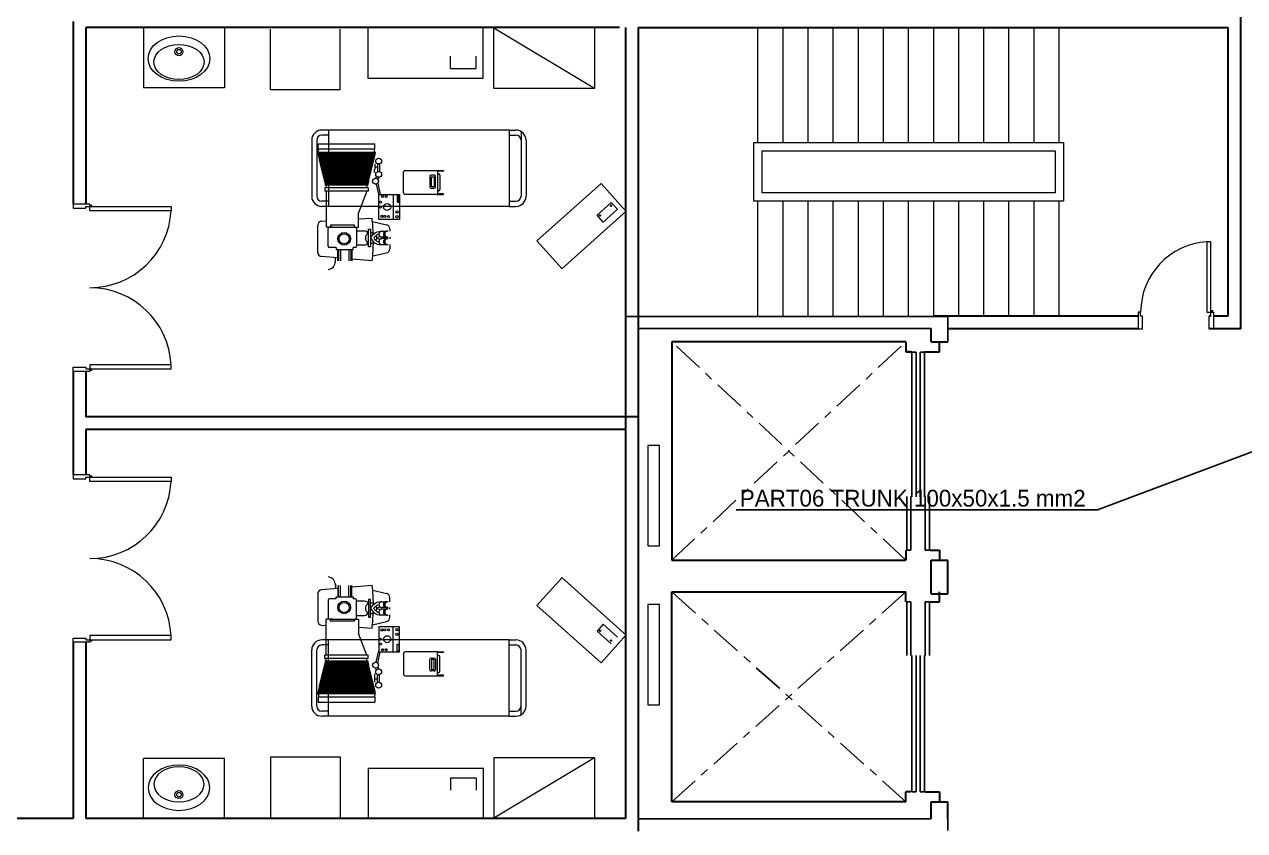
# Model space of a CAD drawing. Extents: x -15 to 352, y 223 to 399.
# Drawn here: x 29.34 to 43.92, y 348.53 to 358.16 of the extents above; entities that cross this region are included whole.
import ezdxf
from ezdxf import colors
from ezdxf.entities.mleader import LeaderData, LeaderLine
from ezdxf.math import Vec2, Vec3

# ---------------------------------------------------------------- set-up
doc = ezdxf.new("R2010")
doc.units = 0
doc.header["$LTSCALE"] = 0.15
doc.linetypes.add('CENTERX2', pattern=[4, 2.5, -0.5, 0.5, -0.5])
doc.layers.get('0').update_dxf_attribs({"color": 252})
for name, color, linetype in [('0 sockets', 252, 'Continuous'), ('d1', 252, 'Continuous'), ('grocol', 252, 'Continuous'), ('WINDOW', 252, 'Continuous')]:
    doc.layers.add(name, color=color, linetype=linetype)
for name, color, linetype, lineweight in [('DOOR', 252, 'Continuous', 20), ('elev', 252, 'Continuous', 9), ('FURNITURE-1', 252, 'Continuous', 9), ('sofa', 252, 'Continuous', 9), ('wall', 252, 'Continuous', 30)]:
    doc.layers.add(name, color=color, linetype=linetype, lineweight=lineweight)

# ---------------------------------------------------------------- blocks, each defined once
blk = doc.blocks.new('ELLIPSE')
blk.add_circle((0.5, 0.5), 0.5)
blk = doc.blocks.new('ARCH')
at = {"layer": 'd1', "linetype": 'CENTERX2'}
for p, q in [((39.874, 351.762), (37.075, 354.372)), ((37.075, 351.762), (39.874, 354.372)), ((37.075, 348.877), (39.874, 351.384)), ((39.874, 348.877), (37.075, 351.384))]:
    blk.add_line(p, q, dxfattribs=at)
at = {"layer": 'd1', "ltscale": 0.5}
for p, q in [((39.944, 352.52), (39.944, 354.248)), ((39.994, 354.248), (39.944, 354.248)), ((39.994, 352.52), (39.994, 354.248)), ((40.044, 352.52), (40.044, 354.248)), ((40.044, 354.248), (40.094, 354.248)), ((40.094, 352.52), (40.094, 354.248)), ((39.884, 352.522), (39.884, 351.882)), ((39.934, 352.522), (39.934, 351.882)), ((40.104, 352.522), (40.104, 351.882)), ((40.154, 352.522), (40.154, 351.882)), ((39.934, 351.882), (39.884, 351.882)), ((40.104, 351.882), (40.154, 351.882)), ((39.884, 350.624), (39.884, 351.264)), ((39.934, 351.264), (39.884, 351.264)), ((39.934, 350.624), (39.934, 351.264)), ((40.104, 350.624), (40.104, 351.264)), ((40.104, 351.264), (40.154, 351.264)), ((40.154, 350.624), (40.154, 351.264)), ((39.944, 350.626), (39.944, 348.997)), ((39.994, 350.626), (39.994, 348.997)), ((40.044, 350.626), (40.044, 348.997)), ((40.094, 350.626), (40.094, 348.997)), ((39.994, 348.997), (39.944, 348.997)), ((40.044, 348.997), (40.094, 348.997))]:
    blk.add_line(p, q, dxfattribs=at)
at = {"layer": 'DOOR'}
for points in [[(30.125, 355.987), (30.125, 356.017), (29.925, 356.017), (29.925, 355.967), (30.075, 355.967), (30.075, 355.987)], [(30.125, 355.987), (31.095, 355.987), (31.095, 355.937), (30.125, 355.937)], [(43.518, 354.727), (43.518, 355.567), (43.469, 355.567), (43.469, 354.727)], [(42.678, 354.727), (42.648, 354.727), (42.648, 354.527), (42.698, 354.527), (42.698, 354.677), (42.678, 354.677)], [(43.518, 354.727), (43.548, 354.727), (43.548, 354.527), (43.498, 354.527), (43.498, 354.677), (43.518, 354.677)], [(30.125, 354.047), (30.125, 354.017), (29.925, 354.017), (29.925, 354.067), (30.075, 354.067), (30.075, 354.047)], [(30.125, 354.047), (31.095, 354.047), (31.095, 354.097), (30.125, 354.097)], [(30.125, 352.753), (30.125, 352.783), (29.925, 352.783), (29.925, 352.733), (30.075, 352.733), (30.075, 352.753)], [(30.125, 352.753), (31.095, 352.753), (31.095, 352.703), (30.125, 352.703)], [(30.125, 350.813), (30.125, 350.783), (29.925, 350.783), (29.925, 350.833), (30.075, 350.833), (30.075, 350.813)], [(30.125, 350.813), (31.095, 350.813), (31.095, 350.863), (30.125, 350.863)]]:
    blk.add_lwpolyline(points, close=True, dxfattribs=at)
for centre in [(30.135, 355.997), (43.528, 354.737), (30.135, 354.037), (30.135, 352.763), (30.135, 350.803)]:
    blk.add_circle(centre, 0.01, dxfattribs=at)
for centre, radius, start, end in [((30.125, 355.989), 0.971, 270, 357.0492), ((43.523, 354.724), 0.845, 93.6111, 179.7782), ((30.125, 354.047), 0.971, 2.9508, 90), ((30.125, 352.753), 0.971, 270, 357.0492), ((30.125, 350.811), 0.971, 2.9508, 90)]:
    blk.add_arc(centre, radius, start, end, dxfattribs=at)
at = {"layer": 'elev'}
for p, q in [((38.105, 356.752), (38.105, 358.127)), ((38.105, 356.752), (38.105, 358.127)), ((38.405, 356.752), (38.405, 358.127)), ((38.705, 356.752), (38.705, 358.127)), ((39.005, 356.752), (39.005, 358.127)), ((39.305, 356.752), (39.305, 358.127)), ((39.605, 356.752), (39.605, 358.127)), ((39.905, 356.752), (39.905, 358.127)), ((40.205, 356.752), (40.205, 358.127)), ((40.505, 356.752), (40.505, 358.127)), ((40.805, 356.752), (40.805, 358.127)), ((41.105, 356.752), (41.105, 358.127)), ((41.405, 356.752), (41.405, 358.127)), ((41.705, 356.752), (41.705, 358.127)), ((38.055, 356.752), (41.755, 356.752)), ((38.055, 356.052), (38.055, 356.752)), ((41.755, 356.752), (41.755, 356.052)), ((38.155, 356.652), (41.655, 356.652)), ((38.155, 356.152), (38.155, 356.652)), ((41.655, 356.652), (41.655, 356.152)), ((41.655, 356.152), (38.155, 356.152)), ((41.755, 356.052), (38.055, 356.052)), ((38.105, 354.677), (38.105, 356.052)), ((38.105, 354.677), (38.105, 356.052)), ((38.405, 354.677), (38.405, 356.052)), ((38.705, 354.677), (38.705, 356.052)), ((39.005, 354.677), (39.005, 356.052)), ((39.305, 354.677), (39.305, 356.052)), ((39.605, 354.677), (39.605, 356.052)), ((39.905, 354.677), (39.905, 356.052)), ((40.205, 354.677), (40.205, 356.052)), ((40.505, 354.677), (40.505, 356.052)), ((40.805, 354.677), (40.805, 356.052)), ((41.105, 354.677), (41.105, 356.052)), ((41.405, 354.677), (41.405, 356.052)), ((41.705, 354.677), (41.705, 356.052)), ((36.792, 353.133), (36.792, 351.936)), ((36.928, 353.133), (36.792, 353.133)), ((36.928, 351.936), (36.928, 353.133)), ((36.792, 351.936), (36.928, 351.936)), ((36.792, 351.233), (36.792, 350.036)), ((36.928, 351.233), (36.792, 351.233)), ((36.928, 350.036), (36.928, 351.233)), ((36.792, 350.036), (36.928, 350.036))]:
    blk.add_line(p, q, dxfattribs=at)
at = {"layer": 'FURNITURE-1', "ltscale": 0.5}
for p, q in [((30.764, 358.125), (30.764, 357.405)), ((31.731, 358.125), (31.731, 357.405)), ((32.28, 357.386), (32.28, 358.106)), ((33.116, 357.386), (33.116, 358.106)), ((33.45, 357.518), (33.45, 358.118)), ((34.822, 357.518), (34.822, 358.118)), ((36.151, 357.398), (34.951, 358.118)), ((34.951, 357.398), (34.951, 358.118)), ((36.151, 358.125), (36.151, 357.398)), ((34.433, 357.637), (34.433, 357.784)), ((34.738, 357.637), (34.738, 357.784)), ((34.433, 357.637), (34.738, 357.637)), ((33.45, 357.52), (34.822, 357.52)), ((31.731, 357.405), (30.764, 357.405)), ((32.28, 357.386), (33.116, 357.386)), ((36.151, 357.398), (34.951, 357.398)), ((35.135, 356.901), (32.975, 356.901)), ((35.135, 356.901), (32.975, 356.901)), ((35.135, 356.901), (35.135, 355.99)), ((35.135, 356.901), (35.215, 356.901)), ((35.275, 356.885), (35.275, 356.11)), ((35.135, 356.841), (35.215, 356.841)), ((35.335, 356.781), (35.335, 356.11)), ((35.465, 355.579), (36.232, 356.265)), ((36.532, 355.93), (36.232, 356.265)), ((35.135, 356.05), (35.215, 356.05)), ((36.353, 356.036), (36.183, 355.884)), ((36.426, 355.955), (36.353, 356.036)), ((35.135, 355.99), (32.975, 355.99)), ((35.135, 355.99), (32.975, 355.99)), ((35.135, 355.99), (35.215, 355.99)), ((35.764, 355.245), (36.531, 355.931)), ((36.256, 355.802), (36.183, 355.884)), ((36.256, 355.802), (36.426, 355.955)), ((35.765, 355.244), (35.465, 355.579)), ((35.765, 351.556), (35.465, 351.221)), ((35.764, 351.555), (36.531, 350.869)), ((35.465, 351.221), (36.232, 350.535)), ((36.256, 350.998), (36.183, 350.916)), ((36.353, 350.764), (36.183, 350.916)), ((36.256, 350.998), (36.426, 350.845)), ((35.135, 350.81), (32.975, 350.81)), ((35.135, 350.81), (32.975, 350.81)), ((35.135, 349.899), (35.135, 350.81)), ((35.135, 350.81), (35.215, 350.81)), ((35.135, 350.75), (35.215, 350.75)), ((36.532, 350.87), (36.232, 350.535)), ((35.275, 349.915), (35.275, 350.69)), ((35.335, 350.019), (35.335, 350.69)), ((35.135, 349.899), (32.975, 349.899)), ((35.135, 349.899), (32.975, 349.899)), ((35.135, 349.959), (35.215, 349.959)), ((35.135, 349.899), (35.215, 349.899)), ((31.731, 349.395), (30.764, 349.395)), ((30.764, 348.675), (30.764, 349.395)), ((31.731, 348.675), (31.731, 349.395)), ((32.28, 349.414), (32.28, 348.694)), ((32.28, 349.414), (33.116, 349.414)), ((33.116, 349.414), (33.116, 348.694)), ((36.151, 349.402), (34.951, 348.682)), ((36.151, 349.402), (34.951, 349.402)), ((34.951, 349.402), (34.951, 348.682)), ((36.151, 349.402), (36.151, 348.682)), ((33.45, 349.282), (33.45, 348.682)), ((33.45, 349.28), (34.822, 349.28)), ((34.433, 349.163), (34.433, 349.016)), ((34.433, 349.163), (34.738, 349.163)), ((34.738, 349.163), (34.738, 349.016)), ((34.822, 349.282), (34.822, 348.682))]:
    blk.add_line(p, q, dxfattribs=at)
for centre in [(36.351, 355.998), (36.22, 355.881), (36.22, 350.919), (36.351, 350.802)]:
    blk.add_circle(centre, 0.00846, dxfattribs=at)
for centre, radius, start, end in [((35.215, 356.781), 0.12, 0, 90), ((35.215, 356.781), 0.06, 0, 90), ((35.215, 356.11), 0.12, 270, 0), ((35.215, 356.11), 0.06, 270, 0), ((35.215, 350.69), 0.12, 0, 90), ((35.215, 350.69), 0.06, 0, 90), ((35.215, 350.019), 0.06, 270, 0), ((35.215, 350.019), 0.12, 270, 0)]:
    blk.add_arc(centre, radius, start, end, dxfattribs=at)
at = {"layer": 'grocol', "ltscale": 0.5}
for p, q in [((40.374, 354.673), (36.53, 354.673)), ((40.374, 354.532), (40.374, 354.673)), ((40.174, 354.532), (36.675, 354.532)), ((36.675, 348.673), (40.174, 348.673)), ((40.374, 348.532), (40.374, 348.673)), ((40.374, 348.673), (40.374, 348.532))]:
    blk.add_line(p, q, dxfattribs=at)
at = {"layer": 'sofa'}
for p, q in [((32.975, 356.901), (32.895, 356.901)), ((32.975, 356.901), (32.895, 356.901)), ((32.975, 356.901), (32.975, 355.99)), ((32.975, 356.901), (32.975, 355.99)), ((32.775, 356.781), (32.775, 356.11)), ((32.775, 356.781), (32.775, 356.11)), ((32.835, 356.781), (32.835, 356.11)), ((32.835, 356.781), (32.835, 356.11)), ((32.852, 356.673), (32.852, 356.735)), ((32.852, 356.673), (32.852, 356.735)), ((32.852, 356.735), (33.529, 356.735)), ((32.852, 356.735), (33.529, 356.735)), ((32.975, 356.841), (32.895, 356.841)), ((32.975, 356.841), (32.895, 356.841)), ((33.529, 356.673), (33.529, 356.735)), ((33.529, 356.673), (33.529, 356.735)), ((33.541, 356.634), (32.84, 356.634)), ((33.541, 356.634), (32.84, 356.634)), ((33.538, 356.622), (32.842, 356.622)), ((33.538, 356.622), (32.842, 356.622)), ((33.535, 356.606), (32.846, 356.606)), ((33.535, 356.606), (32.846, 356.606)), ((33.531, 356.59), (32.85, 356.59)), ((33.531, 356.59), (32.85, 356.59)), ((33.529, 356.673), (32.852, 356.673)), ((33.529, 356.673), (32.852, 356.673)), ((32.855, 356.634), (32.855, 356.673)), ((32.855, 356.634), (32.855, 356.673)), ((32.855, 356.634), (32.947, 356.248)), ((32.855, 356.634), (32.947, 356.248)), ((33.526, 356.634), (33.434, 356.248)), ((33.526, 356.634), (33.434, 356.248)), ((33.526, 356.634), (33.526, 356.673)), ((33.527, 356.574), (32.854, 356.574)), ((33.527, 356.574), (32.854, 356.574)), ((33.523, 356.558), (32.858, 356.558)), ((33.523, 356.558), (32.858, 356.558)), ((33.519, 356.542), (32.861, 356.542)), ((33.519, 356.542), (32.861, 356.542)), ((33.516, 356.526), (32.865, 356.526)), ((33.516, 356.526), (32.865, 356.526)), ((33.512, 356.51), (32.869, 356.51)), ((33.512, 356.51), (32.869, 356.51)), ((33.508, 356.495), (32.873, 356.495)), ((33.508, 356.495), (32.873, 356.495)), ((33.504, 356.479), (32.877, 356.479)), ((33.504, 356.479), (32.877, 356.479)), ((33.5, 356.463), (32.88, 356.463)), ((33.5, 356.463), (32.88, 356.463)), ((33.497, 356.447), (32.884, 356.447)), ((33.497, 356.447), (32.884, 356.447)), ((33.526, 356.393), (33.526, 356.432)), ((33.526, 356.393), (33.526, 356.432)), ((33.529, 356.494), (33.529, 356.432)), ((33.529, 356.494), (33.529, 356.432)), ((33.562, 356.46), (33.529, 356.46)), ((33.562, 356.46), (33.529, 356.46)), ((33.562, 356.496), (33.562, 356.407)), ((33.562, 356.496), (33.562, 356.407)), ((33.585, 356.496), (33.585, 356.407)), ((33.585, 356.496), (33.585, 356.407)), ((33.493, 356.431), (32.888, 356.431)), ((33.493, 356.431), (32.888, 356.431)), ((33.489, 356.415), (32.892, 356.415)), ((33.489, 356.415), (32.892, 356.415)), ((33.485, 356.399), (32.896, 356.399)), ((33.485, 356.399), (32.896, 356.399)), ((33.481, 356.383), (32.899, 356.383)), ((33.481, 356.383), (32.899, 356.383)), ((33.478, 356.367), (32.903, 356.367)), ((33.478, 356.367), (32.903, 356.367)), ((33.474, 356.351), (32.907, 356.351)), ((33.474, 356.351), (32.907, 356.351)), ((33.47, 356.335), (32.911, 356.335)), ((33.47, 356.335), (32.911, 356.335)), ((33.466, 356.319), (32.915, 356.319)), ((33.466, 356.319), (32.915, 356.319)), ((33.462, 356.303), (32.918, 356.303)), ((33.462, 356.303), (32.918, 356.303)), ((33.459, 356.287), (32.922, 356.287)), ((33.459, 356.287), (32.922, 356.287)), ((33.549, 356.348), (33.538, 356.324)), ((33.576, 356.337), (33.567, 356.317)), ((33.87, 356.153), (33.87, 356.397)), ((33.87, 356.153), (33.87, 356.397)), ((33.89, 356.417), (34.278, 356.417)), ((33.89, 356.417), (34.278, 356.417)), ((34.187, 356.346), (34.187, 356.221)), ((34.187, 356.346), (34.187, 356.221)), ((34.239, 356.361), (34.202, 356.361)), ((34.239, 356.361), (34.202, 356.361)), ((34.204, 356.343), (34.236, 356.343)), ((34.204, 356.225), (34.204, 356.343)), ((34.204, 356.343), (34.236, 356.343)), ((34.204, 356.225), (34.204, 356.343)), ((34.236, 356.343), (34.236, 356.225)), ((34.236, 356.343), (34.236, 356.225)), ((34.254, 356.221), (34.254, 356.346)), ((34.254, 356.221), (34.254, 356.346)), ((34.268, 356.417), (34.347, 356.417)), ((34.268, 356.417), (34.347, 356.417)), ((34.278, 356.417), (34.278, 356.14)), ((34.278, 356.417), (34.278, 356.14)), ((34.347, 356.41), (34.278, 356.41)), ((34.347, 356.41), (34.278, 356.41)), ((34.278, 356.378), (34.29, 356.378)), ((34.278, 356.378), (34.29, 356.378)), ((34.305, 356.363), (34.305, 356.192)), ((34.305, 356.363), (34.305, 356.192)), ((34.347, 356.417), (34.347, 356.41)), ((34.347, 356.417), (34.347, 356.41)), ((33.455, 356.271), (32.926, 356.271)), ((33.455, 356.271), (32.926, 356.271)), ((33.451, 356.256), (32.93, 356.256)), ((33.451, 356.256), (32.93, 356.256)), ((33.448, 356.244), (32.932, 356.244)), ((32.932, 356.212), (32.932, 356.171)), ((33.449, 356.212), (32.932, 356.212)), ((33.449, 356.171), (32.932, 356.171)), ((32.948, 356.244), (32.948, 356.212)), ((32.948, 356.171), (32.948, 355.741)), ((33.433, 356.171), (33.333, 355.913)), ((33.433, 356.244), (33.433, 356.212)), ((33.449, 356.212), (33.449, 356.171)), ((33.546, 356.255), (33.575, 356.119)), ((33.566, 356.269), (33.594, 356.133)), ((33.566, 356.269), (33.594, 356.133)), ((34.202, 356.206), (34.239, 356.206)), ((34.202, 356.206), (34.239, 356.206)), ((34.236, 356.225), (34.204, 356.225)), ((34.236, 356.225), (34.204, 356.225)), ((34.29, 356.177), (34.278, 356.177)), ((34.29, 356.177), (34.278, 356.177)), ((34.347, 356.14), (34.278, 356.14)), ((34.347, 356.14), (34.278, 356.14)), ((34.347, 356.132), (34.347, 356.14)), ((34.347, 356.132), (34.347, 356.14)), ((32.975, 356.05), (32.895, 356.05)), ((33.575, 355.832), (33.575, 356.133)), ((33.575, 356.133), (33.823, 356.133)), ((33.575, 356.133), (33.823, 356.133)), ((33.748, 356.133), (33.748, 355.832)), ((33.748, 356.133), (33.748, 355.832)), ((33.816, 356.123), (33.794, 356.123)), ((33.794, 356.123), (33.794, 356.041)), ((33.816, 356.123), (33.794, 356.123)), ((33.794, 356.123), (33.794, 356.041)), ((33.794, 356.041), (33.816, 356.041)), ((33.794, 356.041), (33.816, 356.041)), ((33.816, 356.041), (33.816, 356.123)), ((33.816, 356.041), (33.816, 356.123)), ((33.823, 356.133), (33.823, 355.832)), ((33.823, 356.133), (33.823, 355.832)), ((34.278, 356.132), (33.89, 356.132)), ((34.278, 356.132), (33.89, 356.132)), ((34.268, 356.132), (34.347, 356.132)), ((34.268, 356.132), (34.347, 356.132)), ((34.278, 356.132), (34.278, 356.132)), ((34.278, 356.132), (34.278, 356.132)), ((32.975, 355.99), (32.895, 355.99)), ((33.333, 355.741), (33.333, 355.913)), ((32.846, 355.44), (32.846, 355.764)), ((32.893, 355.814), (32.948, 355.817)), ((33.021, 355.741), (32.948, 355.741)), ((32.97, 355.514), (32.97, 355.726)), ((32.985, 355.741), (33.295, 355.741)), ((33.285, 355.766), (32.999, 355.766)), ((32.999, 355.766), (32.999, 355.741)), ((33.26, 355.741), (33.333, 355.741)), ((33.285, 355.741), (33.285, 355.766)), ((33.31, 355.726), (33.31, 355.514)), ((33.333, 355.839), (33.496, 355.848)), ((33.451, 355.717), (33.476, 355.717)), ((33.451, 355.508), (33.451, 355.717)), ((33.476, 355.717), (33.476, 355.508)), ((33.5, 355.808), (33.667, 355.77)), ((33.5, 355.808), (33.667, 355.77)), ((33.823, 355.832), (33.575, 355.832)), ((33.823, 355.832), (33.575, 355.832)), ((33.706, 355.721), (33.706, 355.692)), ((33.706, 355.721), (33.706, 355.692)), ((33.31, 355.696), (33.404, 355.696)), ((33.612, 355.692), (33.677, 355.692)), ((33.612, 355.692), (33.677, 355.692)), ((33.682, 355.622), (33.612, 355.622)), ((33.682, 355.622), (33.612, 355.622)), ((33.682, 355.604), (33.612, 355.604)), ((33.682, 355.604), (33.612, 355.604)), ((33.706, 355.623), (33.706, 355.601)), ((33.706, 355.623), (33.706, 355.601)), ((33.066, 355.499), (32.985, 355.499)), ((33.066, 355.499), (33.066, 355.473)), ((33.066, 355.473), (33.268, 355.473)), ((33.086, 355.339), (33.086, 355.473)), ((33.094, 355.473), (33.094, 355.339)), ((33.119, 355.473), (33.119, 355.339)), ((33.218, 355.473), (33.218, 355.339)), ((33.243, 355.473), (33.243, 355.339)), ((33.252, 355.473), (33.252, 355.339)), ((33.295, 355.499), (33.268, 355.499)), ((33.268, 355.473), (33.268, 355.499)), ((33.404, 355.527), (33.31, 355.527)), ((33.476, 355.508), (33.451, 355.508)), ((33.504, 355.397), (33.667, 355.434)), ((33.504, 355.397), (33.667, 355.434)), ((33.612, 355.533), (33.677, 355.533)), ((33.612, 355.533), (33.677, 355.533)), ((33.706, 355.535), (33.706, 355.483)), ((33.706, 355.535), (33.706, 355.483)), ((33.086, 355.374), (32.892, 355.39)), ((33.059, 355.321), (33.059, 355.376)), ((33.499, 355.34), (33.252, 355.36)), ((33.059, 351.479), (33.059, 351.424)), ((32.846, 351.36), (32.846, 351.036)), ((33.086, 351.426), (32.892, 351.41)), ((33.086, 351.461), (33.086, 351.327)), ((33.094, 351.327), (33.094, 351.461)), ((33.119, 351.327), (33.119, 351.461)), ((33.218, 351.327), (33.218, 351.461)), ((33.243, 351.327), (33.243, 351.461)), ((33.252, 351.327), (33.252, 351.461)), ((33.499, 351.46), (33.252, 351.44)), ((33.504, 351.403), (33.667, 351.366)), ((33.504, 351.403), (33.667, 351.366)), ((32.97, 351.286), (32.97, 351.074)), ((33.066, 351.301), (32.985, 351.301)), ((33.066, 351.301), (33.066, 351.327)), ((33.066, 351.327), (33.268, 351.327)), ((33.268, 351.327), (33.268, 351.301)), ((33.295, 351.301), (33.268, 351.301)), ((33.31, 351.074), (33.31, 351.286)), ((33.404, 351.273), (33.31, 351.273)), ((33.476, 351.292), (33.451, 351.292)), ((33.451, 351.292), (33.451, 351.083)), ((33.476, 351.083), (33.476, 351.292)), ((33.612, 351.267), (33.677, 351.267)), ((33.612, 351.267), (33.677, 351.267)), ((33.682, 351.196), (33.612, 351.196)), ((33.682, 351.196), (33.612, 351.196)), ((33.706, 351.265), (33.706, 351.317)), ((33.706, 351.265), (33.706, 351.317)), ((33.706, 351.177), (33.706, 351.199)), ((33.706, 351.177), (33.706, 351.199)), ((32.948, 350.629), (32.948, 351.059)), ((33.021, 351.059), (32.948, 351.059)), ((32.985, 351.059), (33.295, 351.059)), ((32.999, 351.034), (32.999, 351.059)), ((33.26, 351.059), (33.333, 351.059)), ((33.285, 351.059), (33.285, 351.034)), ((33.31, 351.104), (33.404, 351.104)), ((33.333, 351.059), (33.333, 350.887)), ((33.451, 351.083), (33.476, 351.083)), ((33.682, 351.178), (33.612, 351.178)), ((33.682, 351.178), (33.612, 351.178)), ((33.612, 351.108), (33.677, 351.108)), ((33.612, 351.108), (33.677, 351.108)), ((33.706, 351.079), (33.706, 351.108)), ((33.706, 351.079), (33.706, 351.108)), ((32.893, 350.986), (32.948, 350.983)), ((33.285, 351.034), (32.999, 351.034)), ((33.333, 350.961), (33.496, 350.952)), ((33.5, 350.992), (33.667, 351.03)), ((33.5, 350.992), (33.667, 351.03)), ((33.823, 350.968), (33.575, 350.968)), ((33.823, 350.968), (33.575, 350.968)), ((33.575, 350.968), (33.575, 350.667)), ((33.748, 350.667), (33.748, 350.968)), ((33.748, 350.667), (33.748, 350.968)), ((33.823, 350.667), (33.823, 350.968)), ((33.823, 350.667), (33.823, 350.968)), ((32.975, 350.81), (32.895, 350.81)), ((32.975, 350.75), (32.895, 350.75)), ((32.975, 349.899), (32.975, 350.81)), ((32.975, 349.899), (32.975, 350.81)), ((33.433, 350.629), (33.333, 350.887)), ((33.794, 350.677), (33.794, 350.759)), ((33.794, 350.759), (33.816, 350.759)), ((33.794, 350.677), (33.794, 350.759)), ((33.794, 350.759), (33.816, 350.759)), ((33.816, 350.759), (33.816, 350.677)), ((33.816, 350.759), (33.816, 350.677)), ((32.775, 350.019), (32.775, 350.69)), ((32.775, 350.019), (32.775, 350.69)), ((32.835, 350.019), (32.835, 350.69)), ((32.835, 350.019), (32.835, 350.69)), ((33.449, 350.629), (32.932, 350.629)), ((32.932, 350.588), (32.932, 350.629)), ((33.449, 350.588), (33.449, 350.629)), ((33.546, 350.545), (33.575, 350.681)), ((33.566, 350.531), (33.594, 350.667)), ((33.566, 350.531), (33.594, 350.667)), ((33.575, 350.667), (33.823, 350.667)), ((33.575, 350.667), (33.823, 350.667)), ((33.816, 350.677), (33.794, 350.677)), ((33.816, 350.677), (33.794, 350.677)), ((33.87, 350.647), (33.87, 350.403)), ((33.87, 350.647), (33.87, 350.403)), ((34.278, 350.668), (33.89, 350.668)), ((34.278, 350.668), (33.89, 350.668)), ((34.268, 350.668), (34.347, 350.668)), ((34.268, 350.668), (34.347, 350.668)), ((34.278, 350.668), (34.278, 350.668)), ((34.278, 350.668), (34.278, 350.668)), ((34.278, 350.383), (34.278, 350.66)), ((34.278, 350.383), (34.278, 350.66)), ((34.347, 350.66), (34.278, 350.66)), ((34.347, 350.66), (34.278, 350.66)), ((34.29, 350.623), (34.278, 350.623)), ((34.29, 350.623), (34.278, 350.623)), ((34.305, 350.437), (34.305, 350.608)), ((34.305, 350.437), (34.305, 350.608)), ((34.347, 350.668), (34.347, 350.66)), ((34.347, 350.668), (34.347, 350.66)), ((32.855, 350.166), (32.947, 350.552)), ((32.855, 350.166), (32.947, 350.552)), ((33.47, 350.465), (32.911, 350.465)), ((33.47, 350.465), (32.911, 350.465)), ((33.466, 350.481), (32.915, 350.481)), ((33.466, 350.481), (32.915, 350.481)), ((33.462, 350.497), (32.918, 350.497)), ((33.462, 350.497), (32.918, 350.497)), ((33.459, 350.513), (32.922, 350.513)), ((33.459, 350.513), (32.922, 350.513)), ((33.455, 350.529), (32.926, 350.529)), ((33.455, 350.529), (32.926, 350.529)), ((33.451, 350.544), (32.93, 350.544)), ((33.451, 350.544), (32.93, 350.544)), ((33.449, 350.588), (32.932, 350.588)), ((33.448, 350.556), (32.932, 350.556)), ((32.948, 350.556), (32.948, 350.588)), ((33.433, 350.556), (33.433, 350.588)), ((33.526, 350.166), (33.434, 350.552)), ((33.526, 350.166), (33.434, 350.552)), ((33.549, 350.452), (33.538, 350.476)), ((33.576, 350.463), (33.567, 350.483)), ((34.187, 350.454), (34.187, 350.579)), ((34.187, 350.454), (34.187, 350.579)), ((34.202, 350.594), (34.239, 350.594)), ((34.202, 350.594), (34.239, 350.594)), ((34.236, 350.575), (34.204, 350.575)), ((34.204, 350.575), (34.204, 350.457)), ((34.236, 350.575), (34.204, 350.575)), ((34.204, 350.575), (34.204, 350.457)), ((34.204, 350.457), (34.236, 350.457)), ((34.204, 350.457), (34.236, 350.457)), ((34.236, 350.457), (34.236, 350.575)), ((34.236, 350.457), (34.236, 350.575)), ((34.254, 350.579), (34.254, 350.454)), ((34.254, 350.579), (34.254, 350.454)), ((33.504, 350.321), (32.877, 350.321)), ((33.504, 350.321), (32.877, 350.321)), ((33.5, 350.337), (32.88, 350.337)), ((33.5, 350.337), (32.88, 350.337)), ((33.497, 350.353), (32.884, 350.353)), ((33.497, 350.353), (32.884, 350.353)), ((33.493, 350.369), (32.888, 350.369)), ((33.493, 350.369), (32.888, 350.369)), ((33.489, 350.385), (32.892, 350.385)), ((33.489, 350.385), (32.892, 350.385)), ((33.485, 350.401), (32.896, 350.401)), ((33.485, 350.401), (32.896, 350.401)), ((33.481, 350.417), (32.899, 350.417)), ((33.481, 350.417), (32.899, 350.417)), ((33.478, 350.433), (32.903, 350.433)), ((33.478, 350.433), (32.903, 350.433)), ((33.474, 350.449), (32.907, 350.449)), ((33.474, 350.449), (32.907, 350.449)), ((33.526, 350.407), (33.526, 350.368)), ((33.526, 350.407), (33.526, 350.368)), ((33.529, 350.306), (33.529, 350.368)), ((33.529, 350.306), (33.529, 350.368)), ((33.562, 350.34), (33.529, 350.34)), ((33.562, 350.34), (33.529, 350.34)), ((33.562, 350.304), (33.562, 350.393)), ((33.562, 350.304), (33.562, 350.393)), ((33.585, 350.304), (33.585, 350.393)), ((33.585, 350.304), (33.585, 350.393)), ((33.89, 350.383), (34.278, 350.383)), ((33.89, 350.383), (34.278, 350.383)), ((34.239, 350.439), (34.202, 350.439)), ((34.239, 350.439), (34.202, 350.439)), ((34.268, 350.383), (34.347, 350.383)), ((34.268, 350.383), (34.347, 350.383)), ((34.278, 350.422), (34.29, 350.422)), ((34.278, 350.422), (34.29, 350.422)), ((34.347, 350.39), (34.278, 350.39)), ((34.347, 350.39), (34.278, 350.39)), ((34.347, 350.383), (34.347, 350.39)), ((34.347, 350.383), (34.347, 350.39)), ((33.541, 350.166), (32.84, 350.166)), ((33.541, 350.166), (32.84, 350.166)), ((33.538, 350.178), (32.842, 350.178)), ((33.538, 350.178), (32.842, 350.178)), ((33.535, 350.194), (32.846, 350.194)), ((33.535, 350.194), (32.846, 350.194)), ((33.531, 350.21), (32.85, 350.21)), ((33.531, 350.21), (32.85, 350.21)), ((33.527, 350.226), (32.854, 350.226)), ((33.527, 350.226), (32.854, 350.226)), ((32.855, 350.166), (32.855, 350.127)), ((32.855, 350.166), (32.855, 350.127)), ((33.523, 350.242), (32.858, 350.242)), ((33.523, 350.242), (32.858, 350.242)), ((33.519, 350.258), (32.861, 350.258)), ((33.519, 350.258), (32.861, 350.258)), ((33.516, 350.274), (32.865, 350.274)), ((33.516, 350.274), (32.865, 350.274)), ((33.512, 350.29), (32.869, 350.29)), ((33.512, 350.29), (32.869, 350.29)), ((33.508, 350.305), (32.873, 350.305)), ((33.508, 350.305), (32.873, 350.305)), ((33.526, 350.166), (33.526, 350.127)), ((33.526, 350.166), (33.526, 350.127)), ((32.852, 350.127), (32.852, 350.065)), ((33.529, 350.127), (32.852, 350.127)), ((32.852, 350.127), (32.852, 350.065)), ((33.529, 350.127), (32.852, 350.127)), ((32.852, 350.065), (33.529, 350.065)), ((32.852, 350.065), (33.529, 350.065)), ((33.529, 350.127), (33.529, 350.065)), ((32.975, 349.959), (32.895, 349.959)), ((32.975, 349.959), (32.895, 349.959)), ((32.975, 349.899), (32.895, 349.899)), ((32.975, 349.899), (32.895, 349.899))]:
    blk.add_line(p, q, dxfattribs=at)
for centre, radius in [((31.188, 357.838), 0.048), ((31.188, 357.838), 0.027), ((33.574, 356.531), 0.0349), ((33.574, 356.531), 0.0349), ((33.537, 356.291), 0.0349), ((33.574, 356.372), 0.0349), ((33.574, 356.372), 0.0349), ((33.595, 356.04), 0.0125), ((33.595, 356.04), 0.0125), ((33.619, 356.107), 0.0125), ((33.619, 356.107), 0.0125), ((33.676, 355.981), 0.0418), ((33.676, 355.981), 0.0418), ((33.664, 356.107), 0.0125), ((33.664, 356.107), 0.0125), ((33.597, 355.98), 0.0125), ((33.597, 355.98), 0.0125), ((33.611, 355.871), 0.0125), ((33.611, 355.871), 0.0125), ((33.646, 355.87), 0.0125), ((33.646, 355.87), 0.0125), ((33.691, 355.869), 0.0125), ((33.691, 355.869), 0.0125), ((33.793, 355.924), 0.0134), ((33.793, 355.924), 0.0134), ((33.793, 355.866), 0.0134), ((33.793, 355.866), 0.0134), ((33.162, 355.602), 0.0758), ((33.162, 355.602), 0.0607), ((33.162, 351.198), 0.0758), ((33.162, 351.198), 0.0607), ((33.611, 350.929), 0.0125), ((33.611, 350.929), 0.0125), ((33.646, 350.93), 0.0125), ((33.646, 350.93), 0.0125), ((33.691, 350.931), 0.0125), ((33.691, 350.931), 0.0125), ((33.793, 350.934), 0.0134), ((33.793, 350.934), 0.0134), ((33.595, 350.76), 0.0125), ((33.595, 350.76), 0.0125), ((33.597, 350.82), 0.0125), ((33.597, 350.82), 0.0125), ((33.676, 350.819), 0.0418), ((33.676, 350.819), 0.0418), ((33.793, 350.876), 0.0134), ((33.793, 350.876), 0.0134), ((33.619, 350.693), 0.0125), ((33.619, 350.693), 0.0125), ((33.664, 350.693), 0.0125), ((33.664, 350.693), 0.0125), ((33.537, 350.509), 0.0349), ((33.574, 350.428), 0.0349), ((33.574, 350.428), 0.0349), ((33.574, 350.269), 0.0349), ((33.574, 350.269), 0.0349), ((31.188, 348.962), 0.048), ((31.188, 348.962), 0.027)]:
    blk.add_circle(centre, radius, dxfattribs=at)
for centre, radius, start, end in [((32.895, 356.781), 0.12, 90, 180), ((32.895, 356.781), 0.12, 90, 180), ((32.895, 356.781), 0.06, 90, 180), ((32.895, 356.781), 0.06, 90, 180), ((33.89, 356.397), 0.0201, 90, 180), ((33.89, 356.397), 0.0201, 90, 180), ((34.202, 356.346), 0.0151, 90, 180), ((34.202, 356.346), 0.0151, 90, 180), ((34.239, 356.346), 0.0151, 0, 90), ((34.239, 356.346), 0.0151, 0, 90), ((34.29, 356.363), 0.0151, 360, 90), ((34.29, 356.363), 0.0151, 360, 90), ((33.89, 356.153), 0.0201, 180, 270), ((33.89, 356.153), 0.0201, 180, 270), ((34.202, 356.221), 0.0151, 180, 270), ((34.202, 356.221), 0.0151, 180, 270), ((34.239, 356.221), 0.0151, 270, 360), ((34.239, 356.221), 0.0151, 270, 360), ((34.29, 356.192), 0.0151, 270, 0), ((34.29, 356.192), 0.0151, 270, 0), ((32.895, 356.11), 0.12, 180, 270), ((32.895, 356.11), 0.06, 180, 270), ((32.896, 355.764), 0.0502, 93.1667, 180), ((32.985, 355.726), 0.0151, 90, 180), ((33.295, 355.726), 0.0151, 360, 90), ((31.203, 355.58), 2.308, 1.8706, 6.6601), ((33.656, 355.721), 0.0502, 0, 77.1147), ((33.656, 355.721), 0.0502, 0, 77.1147), ((33.404, 355.646), 0.0502, 24.384, 90), ((33.477, 355.612), 0.0613, 115.3697, 244.6303), ((33.489, 355.612), 0.0628, 59.6987, 102.6956), ((33.489, 355.612), 0.0628, 257.3044, 302.0748), ((31.203, 355.58), 2.308, 354.0238, 359.7267), ((33.489, 355.612), 0.0628, 331.3435, 30.3854), ((33.612, 355.658), 0.0348, 89.7532, 270.2468), ((33.612, 355.658), 0.0348, 89.7532, 270.2468), ((33.612, 355.568), 0.0348, 89.7532, 270.2468), ((33.612, 355.568), 0.0348, 89.7532, 270.2468), ((33.667, 355.658), 0.0348, 79.7064, 280.2936), ((33.667, 355.658), 0.0348, 79.7064, 280.2936), ((33.667, 355.568), 0.0348, 79.7064, 280.2936), ((33.667, 355.568), 0.0348, 79.7064, 280.2936), ((33.682, 355.658), 0.0348, 79.7064, 280.2936), ((33.682, 355.658), 0.0348, 79.7064, 280.2936), ((33.682, 355.568), 0.0348, 79.7064, 280.2936), ((33.682, 355.568), 0.0348, 79.7064, 280.2936), ((32.896, 355.44), 0.0502, 180, 265.256), ((32.985, 355.514), 0.0151, 180, 270), ((33.295, 355.514), 0.0151, 270, 0), ((33.404, 355.577), 0.0502, 270, 336.3245), ((33.656, 355.483), 0.0502, 282.8853, 0), ((33.656, 355.483), 0.0502, 282.8853, 0), ((32.958, 355.335), 0.1, 277.1202, 360), ((32.958, 351.465), 0.1, 0, 82.8798), ((32.896, 351.36), 0.0502, 94.744, 180), ((31.203, 351.22), 2.308, 0.2733, 5.9762), ((33.656, 351.317), 0.0502, 0, 77.1147), ((33.656, 351.317), 0.0502, 0, 77.1147), ((32.985, 351.286), 0.0151, 90, 180), ((33.295, 351.286), 0.0151, 360, 90), ((33.404, 351.223), 0.0502, 23.6755, 90), ((33.477, 351.188), 0.0613, 115.3697, 244.6303), ((33.489, 351.188), 0.0628, 57.9252, 102.6956), ((33.489, 351.188), 0.0628, 329.6146, 28.6565), ((33.612, 351.232), 0.0348, 89.7532, 270.2468), ((33.612, 351.232), 0.0348, 89.7532, 270.2468), ((33.667, 351.232), 0.0348, 79.7064, 280.2936), ((33.667, 351.232), 0.0348, 79.7064, 280.2936), ((33.682, 351.232), 0.0348, 79.7064, 280.2936), ((33.682, 351.232), 0.0348, 79.7064, 280.2936), ((32.985, 351.074), 0.0151, 180, 270), ((33.295, 351.074), 0.0151, 270, 0), ((33.404, 351.154), 0.0502, 270, 335.616), ((33.489, 351.188), 0.0628, 257.3044, 300.3013), ((31.203, 351.22), 2.308, 353.3399, 358.1294), ((33.612, 351.142), 0.0348, 89.7532, 270.2468), ((33.612, 351.142), 0.0348, 89.7532, 270.2468), ((33.667, 351.142), 0.0348, 79.7064, 280.2936), ((33.667, 351.142), 0.0348, 79.7064, 280.2936), ((33.682, 351.142), 0.0348, 79.7064, 280.2936), ((33.682, 351.142), 0.0348, 79.7064, 280.2936), ((33.656, 351.079), 0.0502, 282.8853, 0), ((33.656, 351.079), 0.0502, 282.8853, 0), ((32.896, 351.036), 0.0502, 180, 266.8333), ((32.895, 350.69), 0.12, 90, 180), ((32.895, 350.69), 0.06, 90, 180), ((33.89, 350.647), 0.0201, 90, 180), ((33.89, 350.647), 0.0201, 90, 180), ((34.29, 350.608), 0.0151, 360, 90), ((34.29, 350.608), 0.0151, 360, 90), ((34.202, 350.579), 0.0151, 90, 180), ((34.202, 350.579), 0.0151, 90, 180), ((34.239, 350.579), 0.0151, 0, 90), ((34.239, 350.579), 0.0151, 0, 90), ((33.89, 350.403), 0.0201, 180, 270), ((33.89, 350.403), 0.0201, 180, 270), ((34.202, 350.454), 0.0151, 180, 270), ((34.202, 350.454), 0.0151, 180, 270), ((34.239, 350.454), 0.0151, 270, 360), ((34.239, 350.454), 0.0151, 270, 360), ((34.29, 350.437), 0.0151, 270, 0), ((34.29, 350.437), 0.0151, 270, 0), ((32.895, 350.019), 0.12, 180, 270), ((32.895, 350.019), 0.12, 180, 270), ((32.895, 350.019), 0.06, 180, 270), ((32.895, 350.019), 0.06, 180, 270)]:
    blk.add_arc(centre, radius, start, end, dxfattribs=at)
for points, knots in [([(33.48, 355.613), (33.48, 355.619), (33.512, 355.662), (33.55, 355.695), (33.592, 355.691), (33.599, 355.69)], [0.0199837, 0.0199837, 0.0199837, 0.0199837, 0.0586044, 0.2738561, 0.3130564, 0.3130564, 0.3130564, 0.3130564]), ([(33.48, 355.613), (33.48, 355.619), (33.512, 355.662), (33.55, 355.695), (33.592, 355.691), (33.599, 355.69)], [0.0199837, 0.0199837, 0.0199837, 0.0199837, 0.0586044, 0.2738561, 0.3130564, 0.3130564, 0.3130564, 0.3130564]), ([(33.48, 355.613), (33.48, 355.607), (33.512, 355.564), (33.55, 355.531), (33.592, 355.535), (33.599, 355.536)], [0.0199837, 0.0199837, 0.0199837, 0.0199837, 0.0586044, 0.2738561, 0.3130564, 0.3130564, 0.3130564, 0.3130564]), ([(33.48, 355.613), (33.48, 355.607), (33.512, 355.564), (33.55, 355.531), (33.592, 355.535), (33.599, 355.536)], [0.0199837, 0.0199837, 0.0199837, 0.0199837, 0.0586044, 0.2738561, 0.3130564, 0.3130564, 0.3130564, 0.3130564]), ([(33.516, 355.613), (33.517, 355.617), (33.541, 355.642), (33.559, 355.659), (33.577, 355.661)], [0.0271868, 0.0271868, 0.0271868, 0.0271868, 0.0586044, 0.18639, 0.18639, 0.18639, 0.18639]), ([(33.516, 355.613), (33.517, 355.608), (33.541, 355.584), (33.559, 355.567), (33.577, 355.565)], [0.0271868, 0.0271868, 0.0271868, 0.0271868, 0.0586044, 0.18639, 0.18639, 0.18639, 0.18639]), ([(33.592, 355.628), (33.584, 355.627), (33.569, 355.625), (33.557, 355.617), (33.551, 355.613)], [0, 0, 0, 0, 0.04822204, 0.08732286, 0.08732286, 0.08732286, 0.08732286]), ([(33.592, 355.628), (33.584, 355.627), (33.569, 355.625), (33.557, 355.617), (33.551, 355.613)], [0, 0, 0, 0, 0.04822204, 0.08732286, 0.08732286, 0.08732286, 0.08732286]), ([(33.592, 355.597), (33.584, 355.599), (33.569, 355.601), (33.557, 355.609), (33.551, 355.613)], [0, 0, 0, 0, 0.04822204, 0.08732286, 0.08732286, 0.08732286, 0.08732286]), ([(33.592, 355.597), (33.584, 355.599), (33.569, 355.601), (33.557, 355.609), (33.551, 355.613)], [0, 0, 0, 0, 0.04822204, 0.08732286, 0.08732286, 0.08732286, 0.08732286]), ([(33.48, 351.187), (33.48, 351.193), (33.512, 351.236), (33.55, 351.269), (33.592, 351.265), (33.599, 351.264)], [0.0199837, 0.0199837, 0.0199837, 0.0199837, 0.0586044, 0.2738561, 0.3130564, 0.3130564, 0.3130564, 0.3130564]), ([(33.48, 351.187), (33.48, 351.193), (33.512, 351.236), (33.55, 351.269), (33.592, 351.265), (33.599, 351.264)], [0.0199837, 0.0199837, 0.0199837, 0.0199837, 0.0586044, 0.2738561, 0.3130564, 0.3130564, 0.3130564, 0.3130564]), ([(33.48, 351.187), (33.48, 351.181), (33.512, 351.138), (33.55, 351.105), (33.592, 351.109), (33.599, 351.11)], [0.0199837, 0.0199837, 0.0199837, 0.0199837, 0.0586044, 0.2738561, 0.3130564, 0.3130564, 0.3130564, 0.3130564]), ([(33.48, 351.187), (33.48, 351.181), (33.512, 351.138), (33.55, 351.105), (33.592, 351.109), (33.599, 351.11)], [0.0199837, 0.0199837, 0.0199837, 0.0199837, 0.0586044, 0.2738561, 0.3130564, 0.3130564, 0.3130564, 0.3130564]), ([(33.516, 351.187), (33.517, 351.192), (33.541, 351.216), (33.559, 351.233), (33.577, 351.235)], [0.0271868, 0.0271868, 0.0271868, 0.0271868, 0.0586044, 0.18639, 0.18639, 0.18639, 0.18639]), ([(33.516, 351.187), (33.517, 351.183), (33.541, 351.158), (33.559, 351.141), (33.577, 351.139)], [0.0271868, 0.0271868, 0.0271868, 0.0271868, 0.0586044, 0.18639, 0.18639, 0.18639, 0.18639]), ([(33.592, 351.203), (33.584, 351.201), (33.569, 351.199), (33.557, 351.191), (33.551, 351.187)], [0, 0, 0, 0, 0.04822204, 0.08732286, 0.08732286, 0.08732286, 0.08732286]), ([(33.592, 351.203), (33.584, 351.201), (33.569, 351.199), (33.557, 351.191), (33.551, 351.187)], [0, 0, 0, 0, 0.04822204, 0.08732286, 0.08732286, 0.08732286, 0.08732286]), ([(33.592, 351.172), (33.584, 351.173), (33.569, 351.175), (33.557, 351.183), (33.551, 351.187)], [0, 0, 0, 0, 0.04822204, 0.08732286, 0.08732286, 0.08732286, 0.08732286]), ([(33.592, 351.172), (33.584, 351.173), (33.569, 351.175), (33.557, 351.183), (33.551, 351.187)], [0, 0, 0, 0, 0.04822204, 0.08732286, 0.08732286, 0.08732286, 0.08732286])]:
    blk.add_open_spline(points, degree=3, knots=knots, dxfattribs=at)
at = {"layer": 'wall'}
for p, q in [((43.875, 358.125), (43.875, 361.911)), ((29.925, 358.2), (29.925, 356.017)), ((30.075, 358.125), (30.075, 356.017)), ((31.725, 358.125), (30.075, 358.125)), ((36.45, 358.125), (31.709, 358.125)), ((36.525, 358.125), (36.525, 348.675)), ((36.675, 358.125), (43.725, 358.125)), ((36.675, 358.125), (43.725, 358.125)), ((36.675, 358.125), (36.675, 348.525)), ((43.725, 354.677), (43.725, 358.125)), ((43.875, 354.527), (43.875, 358.125)), ((42.648, 354.677), (40.205, 354.677)), ((42.416, 354.677), (42.396, 354.677)), ((43.518, 354.677), (43.498, 354.677)), ((43.725, 354.677), (43.548, 354.677)), ((40.174, 354.372), (40.174, 354.532)), ((42.648, 354.527), (40.374, 354.527)), ((43.875, 354.527), (43.498, 354.527)), ((37.075, 354.372), (37.075, 351.762)), ((39.874, 354.372), (37.075, 354.372)), ((39.874, 354.372), (39.874, 354.252)), ((39.874, 354.252), (39.945, 354.252)), ((39.934, 354.252), (39.874, 354.252)), ((40.094, 354.252), (40.274, 354.252)), ((40.174, 354.372), (40.374, 354.372)), ((40.274, 354.252), (40.274, 354.372)), ((29.925, 354.017), (29.925, 353.4)), ((30.075, 354.017), (30.075, 353.475)), ((29.925, 353.475), (29.925, 352.783)), ((36.675, 353.475), (30.075, 353.475)), ((36.525, 353.325), (30.075, 353.325)), ((30.075, 353.325), (30.075, 352.783)), ((39.874, 351.882), (39.874, 351.762)), ((40.164, 351.882), (40.274, 351.882)), ((40.274, 351.882), (40.274, 351.762)), ((37.075, 351.762), (39.874, 351.762)), ((40.174, 351.362), (40.174, 351.762)), ((40.174, 351.762), (40.374, 351.762)), ((40.374, 351.362), (40.374, 351.762)), ((37.075, 351.384), (39.874, 351.384)), ((37.075, 348.877), (37.075, 351.384)), ((39.874, 351.264), (39.874, 351.384)), ((40.174, 351.362), (40.374, 351.362)), ((40.274, 351.264), (40.274, 351.384)), ((40.164, 351.264), (40.274, 351.264)), ((29.925, 350.783), (29.925, 348.675)), ((30.075, 350.783), (30.075, 348.675)), ((39.934, 348.997), (39.874, 348.997)), ((39.874, 348.877), (39.874, 348.997)), ((40.104, 348.997), (40.274, 348.997)), ((40.274, 348.997), (40.274, 348.877)), ((39.874, 348.877), (37.075, 348.877)), ((40.174, 348.673), (40.174, 348.877)), ((40.174, 348.877), (40.374, 348.877)), ((40.374, 348.673), (40.374, 348.877)), ((29.925, 348.675), (27.075, 348.675)), ((36.525, 348.675), (30.075, 348.675))]:
    blk.add_line(p, q, dxfattribs=at)
at = {"layer": 'WINDOW', "linetype": 'CENTERX2'}
blk.add_line((40.374, 354.372), (40.374, 354.532), dxfattribs=at)
at = {"layer": 'sofa'}
for p, xscale, yscale, zscale in [((30.819, 357.485), 0.7391999999999825, 0.5412000000000035, 0.7391999999999825), ((30.888, 357.505), 0.6000000000000227, 0.4200000000000159, 0.6000000000000227)]:
    blk.add_blockref('ELLIPSE', p, dxfattribs=dict(at, xscale=xscale, yscale=yscale, zscale=zscale))
at = {"layer": 'sofa', "extrusion": (0, 0, -1), "rotation": 180}
for p, xscale, yscale, zscale in [((-30.819, 349.315), 0.7391999999999825, 0.5412000000000035, -0.7392000000000001), ((-30.888, 349.295), 0.6000000000000227, 0.4200000000000159, -0.6)]:
    blk.add_blockref('ELLIPSE', p, dxfattribs=dict(at, xscale=xscale, yscale=yscale, zscale=zscale))

msp = doc.modelspace()

# ---------------------------------------------------------------- block references
at = {"layer": '0 sockets', "color": 3}
msp.add_blockref('ARCH', (0, 0), dxfattribs=at)

# ---------------------------------------------------------------- leaders
ml = msp.add_multileader_mtext('Standard', dxfattribs=at)
ml.set_content('PART06 TRUNK 100x50x1.5 mm2', color=3)
ml.set_leader_properties()
ml.build(insert=Vec2(0, 0))
ml.multileader.update_dxf_attribs({"text_left_attachment_type": 6, "text_right_attachment_type": 6, "dogleg_length": 0.1, "arrow_head_size": 0.1})
ctx = ml.context
ctx.base_point, ctx.char_height, ctx.arrow_head_size, ctx.landing_gap_size = Vec3(37.04755, 352.36345), 0.2, 0.1, 0.04
ctx.left_attachment, ctx.right_attachment, ctx.text_align_type = 6, 6, 2
notes = []
notes.append((ctx, [(0, (1, 1, 0), (42.16088, 352.36345), (-1, 0), 0.1, [(0, [(45.35383, 353.56201)], 0, [])])]))
ctx.mtext.insert, ctx.mtext.width, ctx.mtext.alignment, ctx.mtext.flow_direction = Vec3(42.02088, 352.60345), 5.3328293, 3, 5
for ctx, leaders in notes:
    for number, flags, end, landing, length, lines in leaders:
        leader = LeaderData()
        leader.index, (leader.has_last_leader_line, leader.has_dogleg_vector, leader.attachment_direction) = number, flags
        leader.last_leader_point, leader.dogleg_vector, leader.dogleg_length = Vec3(end), Vec3(landing), length
        for number, points, colour, breaks in lines:
            line = LeaderLine()
            line.index, line.vertices, line.color, line.breaks = number, Vec3.list(points), colors.encode_raw_color(colour), breaks
            leader.lines.append(line)
        ctx.leaders.append(leader)

doc.saveas('drawing.dxf')
